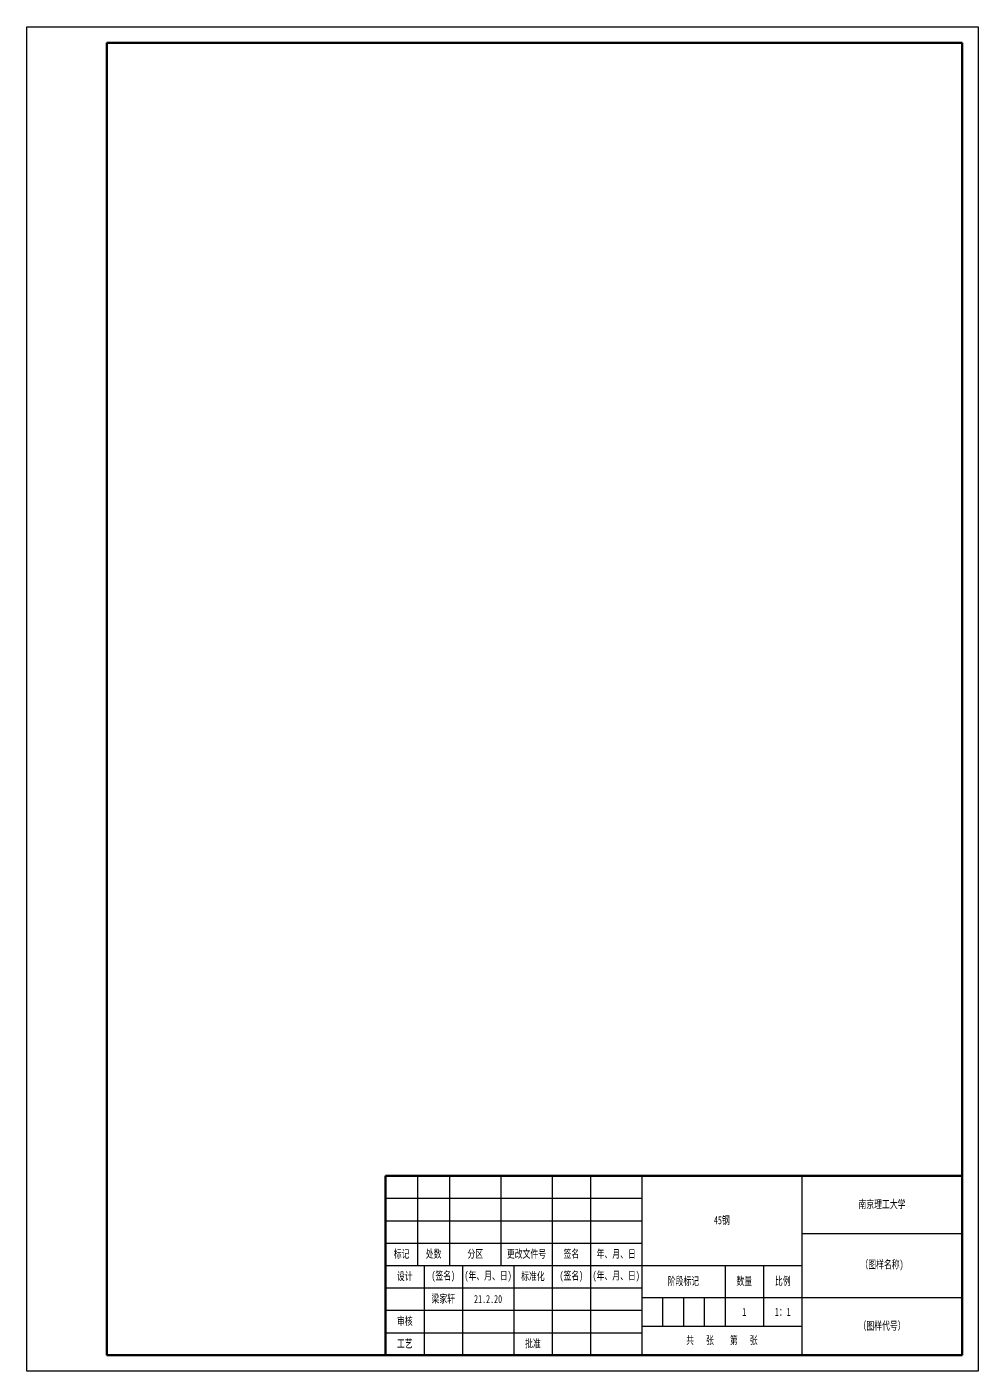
# Model space of a CAD drawing. Header units: millimetres. Extents: x 1050 to 2021, y 766 to 1186.
# Drawn here: x 1723.6 to 2020.6, y 765.6 to 1185.6 of the extents above; entities that cross this region are included whole.
import ezdxf

# ---------------------------------------------------------------- set-up
doc = ezdxf.new("R2010")
doc.units = ezdxf.units.MM
doc.header["$LTSCALE"] = 0.3
for name, color, linetype, lineweight in [('粗实线', 7, 'Continuous', 50), ('细实线', 7, 'Continuous', 25), ('细文本', 7, 'Continuous', 25)]:
    doc.layers.add(name, color=color, linetype=linetype, lineweight=lineweight)
doc.styles.add('NUT Standard', font='simfang.ttf', dxfattribs={"width": 0.7, "height": 2.5})

msp = doc.modelspace()

# ---------------------------------------------------------------- linework, layer by layer
for p, q in [((1723.555, 765.619), (1723.555, 1185.619)), ((1723.555, 1185.619), (2020.555, 1185.619)), ((2020.555, 1185.619), (2020.555, 765.619)), ((2015.555, 854.619), (2015.555, 770.619)), ((2020.555, 765.619), (1723.555, 765.619))]:
    msp.add_line(p, q)
at = {"layer": '粗实线'}
for p, q in [((1748.555, 770.619), (1748.555, 1180.619)), ((1748.555, 1180.619), (2015.555, 1180.619)), ((2015.555, 1180.619), (2015.555, 770.619)), ((1835.555, 826.619), (2015.555, 826.619)), ((1835.555, 770.619), (1835.555, 826.619)), ((2015.555, 770.619), (1748.555, 770.619))]:
    msp.add_line(p, q, dxfattribs=at)
at = {"layer": '细实线'}
for p, q in [((1845.555, 826.619), (1845.555, 798.619)), ((1855.555, 826.619), (1855.555, 798.619)), ((1871.555, 826.619), (1871.555, 798.619)), ((1887.555, 826.619), (1887.555, 798.619)), ((1899.555, 826.619), (1899.555, 798.619)), ((1915.555, 826.619), (1915.555, 770.619)), ((1965.555, 826.619), (1965.555, 770.619)), ((1835.555, 819.619), (1915.555, 819.619)), ((1835.555, 812.619), (1915.555, 812.619)), ((1965.555, 808.619), (2015.555, 808.619)), ((1835.555, 805.619), (1915.555, 805.619)), ((1835.555, 798.619), (1965.555, 798.619)), ((1847.555, 798.619), (1847.555, 770.619)), ((1859.555, 798.619), (1859.555, 770.619)), ((1875.555, 798.619), (1875.555, 770.619)), ((1887.555, 798.619), (1887.555, 770.619)), ((1899.555, 798.619), (1899.555, 770.619)), ((1941.555, 798.619), (1941.555, 779.619)), ((1953.555, 798.619), (1953.555, 779.619)), ((1835.555, 791.619), (1915.555, 791.619)), ((1915.555, 788.619), (2015.555, 788.619)), ((1922.055, 788.619), (1922.055, 779.619)), ((1928.555, 788.619), (1928.555, 779.619)), ((1935.055, 788.619), (1935.055, 779.619)), ((1835.555, 784.619), (1915.555, 784.619)), ((1835.555, 777.619), (1915.555, 777.619)), ((1915.555, 779.619), (1965.555, 779.619))]:
    msp.add_line(p, q, dxfattribs=at)

# ---------------------------------------------------------------- texts
at = {"layer": '粗实线', "char_height": 2.5, "attachment_point": 5, "style": 'NUT Standard'}
for s, width, insert in [('\\pxqc;{\\fFangSong|b0|i0|c134|p49;梁家轩}', 12, (1853.555, 788.119)), ('21.2.20', 16, (1867.555, 788.119)), ('\\pxqc;{\\fFangSong|b0|i0|c134|p49;1}', 12, (1947.555, 784.119)), ('\\pxqc;{\\fFangSong|b0|i0|c134|p49;1：1}', 12, (1959.555, 784.119))]:
    msp.add_mtext_dynamic_manual_height_columns(s, width=width, gutter_width=12.5, heights=[0], dxfattribs=dict(at, insert=insert))
at = {"layer": '粗实线', "char_height": 2.5, "width": 12, "attachment_point": 5, "style": 'NUT Standard'}
for s, insert in [('工艺', (1841.555, 774.119)), ('批准', (1881.555, 774.119))]:
    msp.add_mtext(s, dxfattribs=dict(at, insert=insert))
at = {"layer": '细文本', "char_height": 2.5, "attachment_point": 5, "style": 'NUT Standard'}
for s, insert, width in [('{\\fFangSong|b0|i0|c134|p49;南京理工大学}', (1990.555, 817.619), 50), ('45钢', (1940.555, 812.619), 50), ('标记', (1840.555, 802.119), 10), ('处数', (1850.555, 802.119), 10), ('分区', (1863.555, 802.119), 16), ('更改文件号', (1879.555, 802.119), 16), ('签名', (1893.555, 802.119), 12), ('年、月、日', (1907.555, 802.119), 16), ('（图样名称)', (1990.555, 798.619), 50), ('设计', (1841.555, 795.119), 12), ('(签名)', (1853.555, 795.119), 12), ('(年、月、日)', (1867.555, 795.119), 16), ('标准化', (1881.555, 795.119), 12), ('(签名)', (1893.555, 795.119), 12), ('(年、月、日)', (1907.555, 795.119), 16), ('阶段标记', (1928.555, 793.619), 26), ('数量', (1947.555, 793.619), 12), ('比例', (1959.555, 793.619), 12), ('审核', (1841.555, 781.119), 12), ('（图样代号）', (1990.555, 779.619), 50), ('共   张    第   张', (1940.555, 775.119), 50)]:
    msp.add_mtext(s, dxfattribs=dict(at, insert=insert, width=width))

doc.saveas('drawing.dxf')
